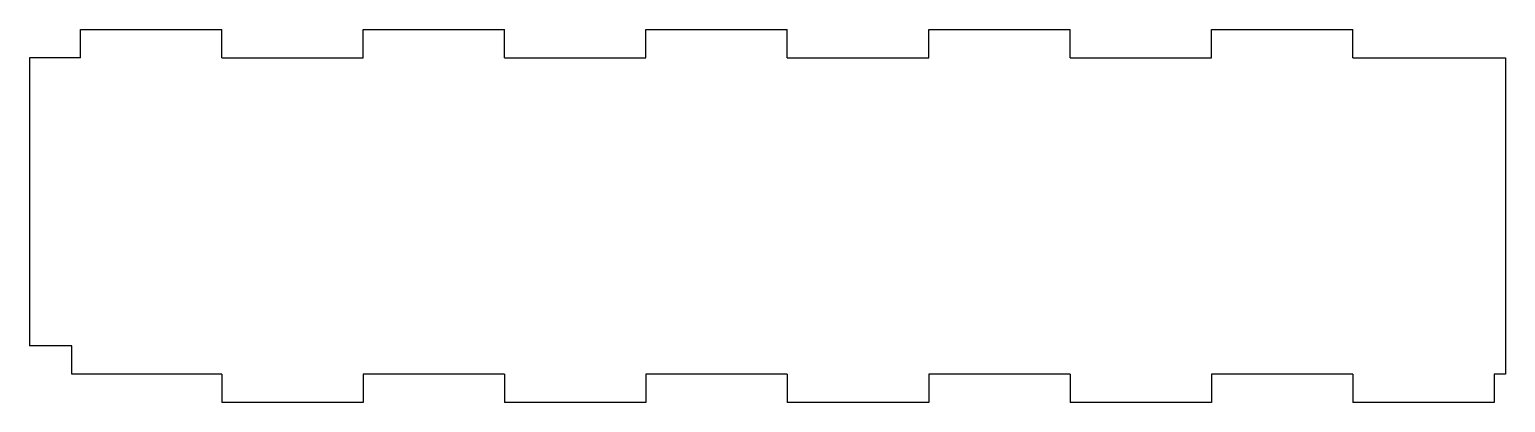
# Model space of a CAD drawing. Header units: millimetres. Extents: x -9 to 252, y -5 to 61.
import ezdxf

# ---------------------------------------------------------------- set-up
doc = ezdxf.new("R2010")
doc.units = ezdxf.units.MM

msp = doc.modelspace()

# ---------------------------------------------------------------- linework, layer by layer
at = {"color": 7, "linetype": 'Continuous'}
for p, q in [((0, 61), (25, 61)), ((0, 56), (0, 61)), ((25, 56), (25, 61)), ((50, 56), (50, 61)), ((50, 61), (75, 61)), ((75, 56), (75, 61)), ((100, 56), (100, 61)), ((100, 61), (125, 61)), ((125, 56), (125, 61)), ((150, 56), (150, 61)), ((150, 61), (175, 61)), ((175, 56), (175, 61)), ((200, 56), (200, 61)), ((200, 61), (225, 61)), ((225, 56), (225, 61)), ((0, 56), (-9, 56)), ((-9, 56), (-9, 5)), ((25, 56), (50, 56)), ((75, 56), (100, 56)), ((125, 56), (150, 56)), ((175, 56), (200, 56)), ((225, 56), (252, 56)), ((252, 56), (252, 0)), ((-1.5, 5), (-9, 5)), ((-1.5, 0), (-1.5, 5)), ((25, 0), (-1.5, 0)), ((25, 0), (25, -5)), ((50, 0), (50, -5)), ((75, 0), (50, 0)), ((75, 0), (75, -5)), ((100, 0), (100, -5)), ((125, 0), (100, 0)), ((125, 0), (125, -5)), ((150, 0), (150, -5)), ((175, 0), (150, 0)), ((175, 0), (175, -5)), ((200, 0), (200, -5)), ((225, 0), (200, 0)), ((225, 0), (225, -5)), ((252, 0), (250, 0)), ((250, 0), (250, -5)), ((50, -5), (25, -5)), ((100, -5), (75, -5)), ((150, -5), (125, -5)), ((200, -5), (175, -5)), ((250, -5), (225, -5))]:
    msp.add_line(p, q, dxfattribs=at)

doc.saveas('drawing.dxf')
